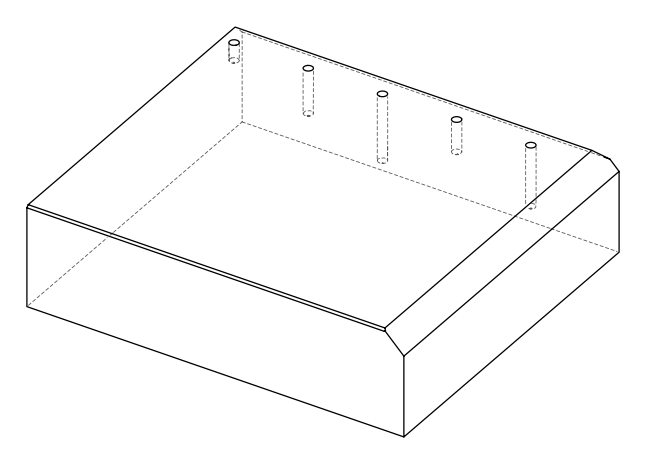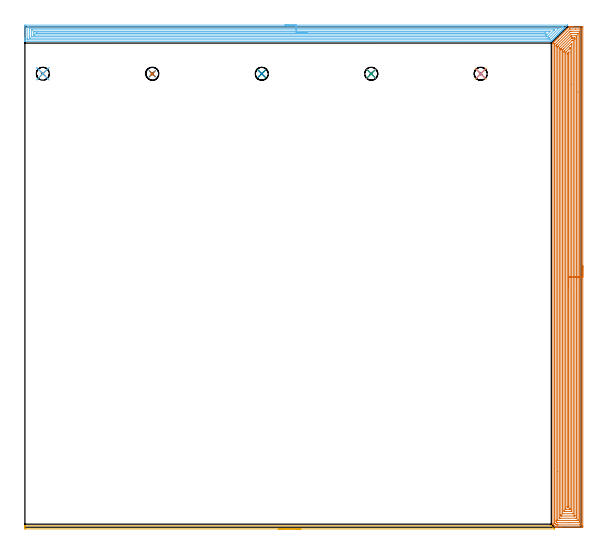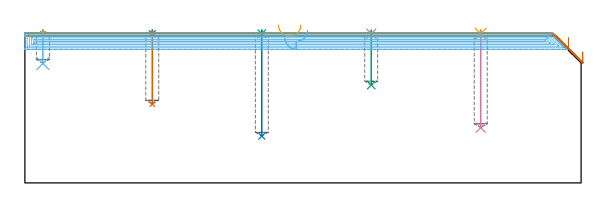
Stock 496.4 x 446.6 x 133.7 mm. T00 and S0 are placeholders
(PLAN: 13 operations, 2 tool changes, 64.2 min)
(1 SPOT_DRILL | STEP1POCKET | NXT0321_9005460120000 | 0.03 min | 0 mm3)
(2 SPOT_DRILL_1 | STEP1POCKET_1 | NXT0321_9005460120000 | 0.03 min | 1 mm3)
(3 SPOT_DRILL_2 | STEP1POCKET_2 | NXT0321_9005460120000 | 0.03 min | 5 mm3)
(4 SPOT_DRILL_3 | STEP1POCKET_3 | NXT0321_9005460120000 | 0.03 min | 1 mm3)
(5 SPOT_DRILL_4 | STEP1POCKET_4 | NXT0321_9005460120000 | 0.03 min | 2 mm3)
(6 DRILL_BLIND_HOLE_INTO_CENTER | STEP1POCKET | UGT0301_511 | 0.12 min | 2602 mm3)
(7 DRILL_BLIND_HOLE_INTO_CENTER_1 | STEP1POCKET_1 | UGT0301_511 | 0.26 min | 6419 mm3)
(8 DRILL_BLIND_HOLE_INTO_CENTER_2 | STEP1POCKET_2 | UGT0301_511 | 0.38 min | 9430 mm3)
(9 DRILL_BLIND_HOLE_INTO_CENTER_3 | STEP1POCKET_3 | UGT0301_511 | 0.2 min | 4632 mm3)
(10 DRILL_BLIND_HOLE_INTO_CENTER_4 | STEP1POCKET_4 | UGT0301_511 | 0.35 min | 8625 mm3)
(11 AREA_MILL | FG_CHAMFER_SURFACE | UGT0205_001 | 3.93 min | 1723 mm3)
(12 AREA_MILL_1 | FG_CHAMFER_SURFACE_1 | UGT0205_001 | 23.09 min | 51513 mm3)
(13 AREA_MILL_2 | FG_CHAMFER_SURFACE_2 | UGT0205_001 | 35.72 min | 156370 mm3)
(TOOL NXT0321_9005460120000 | NC Spot Drill, 142deg, 12mm, Carbide, Uncoated | D12 PA142 FL30 Z2)
(TOOL UGT0301_511 | Carbide Drill 11.6 mm | D11.6 PA118 FL94 Z2)
(TOOL UGT0205_001 | Chamfer Mill 20 x 3 x 45 deg. | D20 FL50 Z2)
(OP 1 SPOT_DRILL)
G17 G21 G94 G90
T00 M6
G54
G17 G0 G90 X16. Y404.7 S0 M3
G43 Z143.7 H0
G94 G81 G98 Z133.201 F250. R136.7
G80
M5
M2
(OP 2 SPOT_DRILL_1)
G17 G21 G94 G90
T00 M6
G54
G17 G0 G90 X113.7 Y404.7 S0 M3
G43 Z143.7 H0
G94 G81 G98 Z133.201 F250. R136.7
G80
M5
M2
(OP 3 SPOT_DRILL_2)
G17 G21 G94 G90
T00 M6
G54
G17 G0 G90 X211.4 Y404.7 S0 M3
G43 Z143.7 H0
G94 G81 G98 Z133.201 F250. R136.7
G80
M5
M2
(OP 4 SPOT_DRILL_3)
G17 G21 G94 G90
T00 M6
G54
G17 G0 G90 X309.1 Y404.7 S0 M3
G43 Z143.7 H0
G94 G81 G98 Z133.201 F250. R136.7
G80
M5
M2
(OP 5 SPOT_DRILL_4)
G17 G21 G94 G90
T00 M6
G54
G17 G0 G90 X406.8 Y404.7 S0 M3
G43 Z143.7 H0
G94 G81 G98 Z133.201 F250. R136.7
G80
M5
M2
(OP 6 DRILL_BLIND_HOLE_INTO_CENTER)
G17 G21 G94 G90
T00 M6
G54
G17 G0 G90 X16. Y404.7 S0 M3
G43 Z143.7 H0
G94 G81 G98 Z106.6 F250. R135.7
G80
M5
M2
(OP 7 DRILL_BLIND_HOLE_INTO_CENTER_1)
G17 G21 G94 G90
T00 M6
G54
G17 G0 G90 X113.7 Y404.7 S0 M3
G43 Z143.7 H0
G94 G81 G98 Z70.3 F250. R135.7
G80
M5
M2
(OP 8 DRILL_BLIND_HOLE_INTO_CENTER_2)
G17 G21 G94 G90
T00 M6
G54
G17 G0 G90 X211.4 Y404.7 S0 M3
G43 Z143.7 H0
G94 G81 G98 Z41.7 F250. R135.7
G80
M5
M2
(OP 9 DRILL_BLIND_HOLE_INTO_CENTER_3)
G17 G21 G94 G90
T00 M6
G54
G17 G0 G90 X309.1 Y404.7 S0 M3
G43 Z143.7 H0
G94 G81 G98 Z87.3 F250. R135.7
G80
M5
M2
(OP 10 DRILL_BLIND_HOLE_INTO_CENTER_4)
G17 G21 G94 G90
T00 M6
G54
G17 G0 G90 X406.8 Y404.7 S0 M3
G43 Z143.7 H0
G94 G81 G98 Z49.3 F250. R135.7
G80
M5
M2
(OP 11 AREA_MILL)
G17 G21 G94 G90
T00 M6
G54
G17 G0 G90 X246.25 Y-1.5 S1061 M3
G43 Z143.7 H0
Z141.
G94 G1 X246.212 Z140.128 F250.
X246.098 Z139.264
X245.909 Z138.412
X245.647 Z137.58
X245.313 Z136.774
X244.91 Z136.
X244.442 Z135.264
X243.91 Z134.572
X243.321 Z133.929
X242.678 Z133.34
X241.986 Z132.808
X241.25 Z132.34
X240.476 Z131.937
X239.67 Z131.603
X238.838 Z131.341
X237.987 Z131.152
X237.122 Z131.038
X236.25 Z131.
X0.63
X0.419 Y-1.498 Z131.002
X0.003 Y-1.491 Z131.005
X0. Y-1.393 Z131.104
Y-0.15 Z132.345
Y0.571 Z133.071
Y0.818 Z133.318
X0.006 Y1.19 Z133.681
X0.008 Y1.197 Z133.688
X0.183 Y1.2 Z133.7
X469.188
X469.796 Y1.196 Z133.687
X469.825 Y1.175 Z133.675
X472.034 Y-1.033 Z131.464
X472.474 Y-1.474 Z131.026
X472.491 Y-1.492 Z131.006
X472.482 Y-1.497 Z131.002
X472.466 Y-1.5 Z131.
X236.25
X235.378 Z131.038
X234.514 Z131.152
X233.662 Z131.341
X232.83 Z131.603
X232.024 Z131.937
X231.25 Z132.34
X230.514 Z132.808
X229.822 Z133.34
X229.179 Z133.929
X228.59 Z134.572
X228.059 Z135.264
X227.59 Z136.
X227.187 Z136.774
X226.853 Z137.58
X226.591 Z138.412
X226.402 Z139.264
X226.288 Z140.128
X226.25 Z141.
G0 Z143.7
M5
M2
(OP 12 AREA_MILL_1)
G17 G21 G94 G90
T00 M6
G54
G17 G0 G90 X232.15 Y448.1 S1061 M3
G43 Z143.7 H0
Z129.2
G94 G1 X232.188 Z128.328 F250.
X232.302 Z127.464
X232.491 Z126.612
X232.753 Z125.78
X233.087 Z124.974
X233.49 Z124.2
X233.958 Z123.464
X234.49 Z122.772
X235.079 Z122.129
X235.722 Z121.54
X236.414 Z121.009
X237.15 Z120.54
X237.924 Z120.137
X238.73 Z119.803
X239.562 Z119.541
X240.413 Z119.352
X241.278 Z119.238
X242.15 Z119.2
X484.071
X484.283 Y448.095 Z119.202
X484.284 Y448.094 Z119.203
X484.283 Y448.082 Z119.215
X483.841 Y447.641 Z119.659
X483.728 Y447.526 Z119.771
X481.991 Y445.79 Z121.509
X481.947 Y445.746 Z121.551
X481.902 Y445.701 Z121.598
X481.695 Y445.494 Z121.805
X481.651 Y445.449 Z121.848
X481.604 Y445.404 Z121.895
X481.399 Y445.199 Z122.1
X481.354 Y445.153 Z122.145
X481.307 Y445.106 Z122.193
X481.103 Y444.903 Z122.396
X481.057 Y444.856 Z122.441
X481.009 Y444.808 Z122.49
X480.807 Y444.607 Z122.692
X480.76 Y444.559 Z122.738
X480.711 Y444.511 Z122.788
X480.512 Y444.311 Z122.988
X480.464 Y444.262 Z123.035
X480.414 Y444.213 Z123.086
X480.216 Y444.015 Z123.284
X480.167 Y443.966 Z123.331
X480.116 Y443.916 Z123.383
X479.92 Y443.72 Z123.579
X479.87 Y443.669 Z123.628
X479.818 Y443.618 Z123.681
X479.624 Y443.424 Z123.875
X479.574 Y443.372 Z123.925
X479.521 Y443.32 Z123.979
X479.328 Y443.128 Z124.171
X479.277 Y443.075 Z124.221
X479.223 Y443.023 Z124.276
X479.033 Y442.832 Z124.467
X478.98 Y442.779 Z124.518
X478.925 Y442.725 Z124.574
X478.737 Y442.536 Z124.763
X478.683 Y442.482 Z124.815
X478.628 Y442.427 Z124.872
X478.441 Y442.24 Z125.059
X478.387 Y442.185 Z125.112
X478.33 Y442.13 Z125.169
X478.145 Y441.945 Z125.354
X478.09 Y441.889 Z125.408
X478.033 Y441.832 Z125.467
X477.849 Y441.649 Z125.65
X477.793 Y441.592 Z125.705
X477.735 Y441.534 Z125.765
X477.553 Y441.353 Z125.946
X477.497 Y441.295 Z126.002
X477.437 Y441.237 Z126.062
X477.258 Y441.057 Z126.242
X477.2 Y440.998 Z126.298
X477.14 Y440.939 Z126.36
X476.962 Y440.761 Z126.538
X476.903 Y440.702 Z126.595
X476.842 Y440.641 Z126.658
X476.666 Y440.466 Z126.833
X476.606 Y440.405 Z126.892
X476.544 Y440.344 Z126.955
X476.37 Y440.17 Z127.129
X476.31 Y440.108 Z127.188
X476.247 Y440.046 Z127.253
X476.074 Y439.874 Z127.425
X476.013 Y439.811 Z127.485
X475.949 Y439.749 Z127.55
X475.779 Y439.578 Z127.721
X475.716 Y439.515 Z127.782
X475.651 Y439.451 Z127.848
X475.483 Y439.282 Z128.017
X475.42 Y439.218 Z128.079
X475.354 Y439.153 Z128.146
X475.187 Y438.986 Z128.313
X475.123 Y438.921 Z128.375
X475.056 Y438.856 Z128.443
X474.891 Y438.691 Z128.608
X474.826 Y438.625 Z128.672
X474.138 Y437.938 Z129.362
X473.936 Y437.734 Z129.562
X473.256 Y437.056 Z130.244
X473.046 Y436.844 Z130.452
X472.377 Y436.177 Z131.123
X472.156 Y435.954 Z131.342
X471.492 Y435.292 Z132.008
X471.266 Y435.064 Z132.232
X470.61 Y434.41 Z132.89
X470.375 Y434.174 Z133.123
X469.9 Y433.701 Z133.597
X469.802 Y433.606 Z133.692
X469.401 Y433.6 Z133.7
X0.166
X0.01 Y433.603 Z133.688
X0.007 Y433.646 Z133.646
X0. Y434.026 Z133.274
Y434.403 Z132.896
Y435.064 Z132.231
Y436.284 Z131.013
Y436.844 Z130.45
Y447.246 Z120.051
X0.002 Y447.526 Z119.771
X0.008 Y448.092 Z119.206
X0.043 Y448.094 Z119.204
X0.612 Y448.1 Z119.2
X242.15
Y446.686 Z120.614
X480.116 Y446.685 Z120.615
X480.166
X480.265 Y446.681 Z120.619
X480.414 Y446.674 Z120.626
X480.379 Y446.636 Z120.664
X480.25 Y446.502 Z120.798
X480.116 Y446.366 Z120.934
X469.107 Y435.357 Z131.943
X468.811 Y435.064 Z132.236
X468.776 Y435.033 Z132.267
X468.761 Y435.023 Z132.277
X468.706 Y435.019 Z132.281
X468.607 Y435.015 Z132.285
X468.558 Y435.014 Z132.286
X468.508
X3.291
X2.444 Y435.018 Z132.282
X2.398 Y435.021 Z132.279
X2.01 Y435.064 Z132.236
X2.003 Y435.458 Z131.842
X2.001 Y435.954 Z131.346
X2. Y436.351 Z130.949
X2.001 Y445.746 Z121.554
X2.002 Y446.14 Z121.16
X2.01 Y446.636 Z120.664
X2.355 Y446.679 Z120.621
X2.398 Y446.682 Z120.618
X3.241 Y446.686 Z120.614
X3.291
X242.15
Y445.271 Z122.029
X475.651
X476.128 Y445.27 Z122.03
X476.297 Y445.269 Z122.031
X476.544 Y445.264 Z122.036
X476.545 Y445.253 Z122.047
X476.544 Y445.246 Z122.054
X476.35 Y445.05 Z122.25
X476.157 Y444.856 Z122.444
X468.144 Y436.844 Z130.456
X467.877 Y436.583 Z130.717
X467.784 Y436.496 Z130.804
X467.714 Y436.435 Z130.865
X467.615 Y436.434 Z130.866
X467.138 Y436.43 Z130.87
X466.722 Y436.429 Z130.871
X466.246 Y436.428 Z130.872
X5.077 Y436.429 Z130.871
X4.6 Y436.43 Z130.87
X4.184 Y436.433 Z130.867
X4.047 Y436.435 Z130.865
X4.01 Y436.446 Z130.854
X4.006 Y436.539 Z130.761
X4.002 Y436.661 Z130.639
X4.001 Y436.844 Z130.456
X4. Y437.027 Z130.273
X4.001 Y445.038 Z122.262
X4.008 Y445.222 Z122.078
X4.011 Y445.265 Z122.035
X4.029 Y445.267 Z122.033
X4.08 Y445.269 Z122.031
X4.184 Y445.271 Z122.029
X242.15
Y443.857 Z123.443
X472.08
X472.189 Y443.856 Z123.444
X472.658 Y443.85 Z123.45
X472.443 Y443.604 Z123.696
X472.282 Y443.437 Z123.863
X472.08 Y443.229 Z124.071
X467.099 Y438.249 Z129.051
X466.722 Y437.876 Z129.424
X466.689 Y437.85 Z129.45
X466.667 Y437.848 Z129.452
X466.611 Y437.845 Z129.455
X465.829 Y437.843 Z129.457
X465.721
X6.754
X6.061 Y437.847 Z129.453
X6.023 Y437.849 Z129.451
X6.01 Y437.853 Z129.447
X6.008 Y437.874 Z129.426
X6.003 Y437.976 Z129.324
X6.001 Y438.182 Z129.118
Y443.505 Z123.795
X6.003 Y443.72 Z123.58
X6.008 Y443.827 Z123.473
X6.01 Y443.849 Z123.451
X6.028 Y443.851 Z123.449
X6.081 Y443.854 Z123.446
X6.863 Y443.857 Z123.443
X6.971
X242.15
Y442.443 Z124.857
X468.25
X468.508 Y442.442 Z124.858
X468.766 Y442.438 Z124.862
X468.822 Y442.437 Z124.863
X468.701 Y442.305 Z124.995
X468.626 Y442.225 Z125.075
X465.829 Y439.428 Z127.872
X465.663 Y439.273 Z128.027
X465.511 Y439.264 Z128.036
X465.193 Y439.259 Z128.041
X464.936 Y439.257 Z128.043
X464.302
X8.649
X8.012 Y439.259 Z128.041
X8.01 Y439.261 Z128.039
X8.003 Y439.268 Z128.032
X8.001 Y439.515 Z127.785
X8. Y440.161 Z127.139
Y441.941 Z125.359
X8.001 Y442.185 Z125.115
X8.005 Y442.347 Z124.953
X8.01 Y442.426 Z124.874
X8.018 Y442.436 Z124.864
X8.058 Y442.439 Z124.861
X8.131 Y442.442 Z124.858
X8.39 Y442.443 Z124.857
X8.649
X242.15
Y441.029 Z126.271
X464.043
X464.311 Y441.028 Z126.272
X464.866 Y441.023 Z126.277
X464.936 Y441.022 Z126.278
X464.939 Y440.998 Z126.302
X464.936 Y440.988 Z126.312
X464.641 Y440.699 Z126.601
X464.618 Y440.678 Z126.622
X464.576 Y440.676 Z126.624
X464.483 Y440.673 Z126.627
X464.297 Y440.672 Z126.628
X464.043 Y440.671 Z126.629
X10.434
X10.166 Y440.673 Z126.627
X10.061 Y440.676 Z126.624
X10.016 Y440.678 Z126.622
X10.01 Y440.702 Z126.598
X10.003 Y440.835 Z126.465
X10.007 Y440.98 Z126.32
X10.01 Y441.021 Z126.279
X10.076 Y441.023 Z126.277
X10.434 Y441.027 Z126.273
X10.702 Y441.028 Z126.272
X11.06 Y441.029 Z126.271
X242.15
X243.022 Z126.309
X243.886 Z126.423
X244.738 Z126.612
X245.57 Z126.874
X246.376 Z127.208
X247.15 Z127.611
X247.886 Z128.08
X248.578 Z128.611
X249.221 Z129.2
X249.81 Z129.843
X250.341 Z130.535
X250.81 Z131.271
X251.213 Z132.045
X251.547 Z132.851
X251.809 Z133.683
X251.998 Z134.535
X252.112 Z135.4
X252.15 Z136.271
G0 Z143.7
M5
M2
(OP 13 AREA_MILL_2)
G17 G21 G94 G90
T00 M6
G54
G17 G0 G90 X497.9 Y233.3 S1061 M3
G43 Z143.7 H0
Z117.1
G94 G1 Y233.262 Z116.228 F250.
Y233.148 Z115.364
Y232.959 Z114.512
Y232.697 Z113.68
Y232.363 Z112.874
Y231.96 Z112.1
Y231.492 Z111.364
Y230.96 Z110.672
Y230.371 Z110.029
Y229.728 Z109.44
Y229.036 Z108.908
Y228.3 Z108.44
Y227.526 Z108.037
Y226.72 Z107.703
Y225.888 Z107.441
Y225.036 Z107.252
Y224.172 Z107.138
Y223.3 Z107.1
Y1.035
X497.899 Y0.631 Z107.101
X497.895 Y0.146 Z107.104
X497.892 Y0.009 Z107.106
X497.415 Y0. Z107.582
X477.711 Z127.285
X475.32 Z129.675
X474.356 Z130.643
X473.999 Y0.007 Z131.
X473.994 Y0.01 Z131.005
X473.857 Y0.143 Z131.143
X473.816 Y0.184 Z131.183
X471.539 Y2.461 Z133.461
X471.317 Y2.686 Z133.676
X471.296 Y2.713 Z133.696
X471.3 Y2.863 Z133.7
Y431.661
X471.307 Y432.101 Z133.692
X471.361 Y432.162 Z133.638
X485.042 Y445.843 Z119.955
X485.531 Y446.331 Z119.469
X485.769 Y446.565 Z119.23
X485.808 Y446.597 Z119.189
X486.028 Y446.6 Z118.971
X486.81 Z118.185
X488.056 Z116.941
X488.577 Z116.417
X489.2 Z115.795
X497.415 Z107.582
X497.679 Y446.597 Z107.319
X497.892 Y446.59 Z107.106
X497.899 Y446.374 Z107.099
X497.9 Y223.3 Z107.1
X496.486 Z108.514
Y3.36
X496.485 Y2.467 Z108.515
X496.484 Y2.419 Z108.516
X496.47 Y2.01 Z108.53
X496.059 Y2.003 Z108.941
X495.648 Y2.001 Z109.352
X495.178 Y2. Z109.822
X475.734 Z129.266
X475.32 Y2.002 Z129.68
X474.843 Y2.007 Z130.157
X474.436 Y2.024 Z130.564
X474.033 Y2.419 Z130.967
X473.552 Y2.899 Z131.448
X473.14 Y3.313 Z131.86
X472.721 Y3.743 Z132.279
X472.715 Y4.161 Z132.285
Y4.208
X472.714 Y430.767 Z132.286
X472.716 Y430.979 Z132.284
X472.718 Y431.031 Z132.282
X472.721 Y431.054 Z132.279
X472.734 Y431.072 Z132.266
X472.8 Y431.144 Z132.2
X472.989 Y431.337 Z132.011
X473.311 Y431.661 Z131.689
X476.342 Y434.692 Z128.658
X485.926 Y444.276 Z119.074
X486.191 Y444.538 Z118.809
X486.233 Y444.576 Z118.767
X486.251 Y444.589 Z118.749
X486.278 Y444.593 Z118.722
X486.397 Y444.598 Z118.603
X491.256 Y444.6 Z113.744
X495.233 Z109.767
X495.648 Y444.599 Z109.352
X496.12 Y444.597 Z108.88
X496.366 Y444.59 Z108.634
X496.479 Y444.576 Z108.521
X496.485 Y444.228 Z108.515
Y444.181
X496.486 Y223.3 Z108.514
X495.072 Z109.928
X495.071 Y4.791 Z109.929
X495.069 Y4.208 Z109.931
X495.066 Y4.053 Z109.934
X495.065 Y4.021 Z109.935
X495.036 Y4.01 Z109.964
X494.966 Y4.003 Z110.034
X494.764 Y4.001 Z110.236
X486.131 Y4. Z118.869
X475.32 Y4.001 Z129.68
X475.115 Y4.005 Z129.885
X474.978 Y4.01 Z130.022
X474.892 Y4.019 Z130.108
X474.853 Y4.056 Z130.147
X474.695 Y4.208 Z130.305
X474.436 Y4.475 Z130.564
X474.135 Y4.796 Z130.865
X474.132 Y5.102 Z130.868
X474.13 Y5.412 Z130.87
X474.129 Y5.996 Z130.871
X474.128 Y6.307 Z130.872
X474.129 Y428.978 Z130.871
Y429.289
X474.134 Y429.873 Z130.866
X474.135 Y430.023 Z130.865
X474.21 Y430.102 Z130.79
X474.436 Y430.334 Z130.564
X474.65 Y430.55 Z130.35
X474.866 Y430.767 Z130.134
X486.207 Y442.108 Z118.793
X486.494 Y442.392 Z118.506
X486.657 Y442.546 Z118.343
X486.709 Y442.59 Z118.291
X486.81 Y442.592 Z118.19
X487.489 Y442.599 Z117.511
X494.764 Z110.236
X494.969 Y442.597 Z110.031
X495.027 Y442.594 Z109.973
X495.059 Y442.59 Z109.941
X495.065 Y442.576 Z109.935
X495.068 Y442.496 Z109.932
X495.07 Y442.392 Z109.93
X495.071 Y442.081 Z109.929
X495.072 Y441.498 Z109.928
Y223.3
X493.657 Z111.343
Y6.89
X493.653 Y6.226 Z111.347
X493.649 Y6.01 Z111.351
X493.436 Y6.006 Z111.564
X492.996 Y6. Z112.004
X476.204 Z128.796
X475.763 Y6.006 Z129.237
X475.552 Y6.01 Z129.448
X475.549 Y6.132 Z129.451
X475.544 Y6.664 Z129.456
X475.543 Y49.815 Z129.457
Y428.084
X475.546 Y428.749 Z129.454
X475.55 Y428.978 Z129.45
X475.872 Y429.314 Z129.128
X476.204 Y429.654 Z128.796
X476.312 Y429.763 Z128.688
X486.81 Y440.261 Z118.19
X486.981 Y440.43 Z118.019
X487.084 Y440.529 Z117.916
X487.147 Y440.587 Z117.853
X487.254 Y440.591 Z117.746
X487.693 Y440.6 Z117.307
X492.996 Z112.004
X493.437 Y440.594 Z111.563
X493.648 Y440.59 Z111.352
X493.651 Y440.468 Z111.349
X493.656 Y439.936 Z111.344
X493.657 Y388.476 Z111.343
Y223.3
X492.243 Z112.757
Y8.547
X492.242 Y8.415 Z112.758
X492.236 Y8.15 Z112.764
X492.231 Y8.009 Z112.769
X492.196 Y8.006 Z112.804
X492.112 Y8.003 Z112.888
X491.899 Y8. Z113.101
X477.758 Z127.242
X477.087 Y8.004 Z127.913
X476.992 Y8.007 Z128.008
X476.97 Y8.009 Z128.03
X476.964 Y8.107 Z128.036
X476.96 Y8.282 Z128.04
X476.957 Y8.547 Z128.043
Y8.679
Y427.322
X476.959 Y427.703 Z128.041
X476.962 Y427.893 Z128.038
X476.964 Y427.937 Z128.036
X476.989 Y427.978 Z128.011
X477.082 Y428.084 Z127.918
X487.309 Y438.31 Z117.691
X487.439 Y438.436 Z117.561
X487.544 Y438.533 Z117.456
X487.611 Y438.59 Z117.389
X487.693 Y438.594 Z117.307
X487.907 Y438.599 Z117.093
X491.442 Y438.6 Z113.558
X492.112 Y438.596 Z112.888
X492.208 Y438.593 Z112.792
X492.23 Y438.591 Z112.77
X492.236 Y438.493 Z112.764
X492.24 Y438.318 Z112.76
X492.243 Y438.053 Z112.757
Y437.921
Y223.3
X490.829 Z114.171
X490.828 Y10.223 Z114.172
X490.827 Y10.1 Z114.173
X490.824 Y10.04 Z114.176
X490.822 Y10.016 Z114.178
X490.799 Y10.008 Z114.201
X490.345 Y10.003 Z114.655
X489.923 Y10. Z115.077
X478.855 Y10.001 Z126.145
X478.429 Y10.004 Z126.571
X478.379 Y10.01 Z126.621
X478.377 Y10.057 Z126.623
X478.373 Y10.467 Z126.627
X478.371 Y10.957 Z126.629
Y11.362
Y425.891
X478.372 Y426.296 Z126.628
X478.375 Y426.781 Z126.625
X478.378 Y426.885 Z126.622
X478.386 Y426.926 Z126.614
X478.417 Y426.96 Z126.583
X478.638 Y427.19 Z126.362
X487.693 Y436.245 Z117.307
X487.954 Y436.499 Z117.046
X488.029 Y436.569 Z116.971
X488.064 Y436.59 Z116.936
X488.12 Y436.596 Z116.88
X488.577 Y436.599 Z116.423
X488.999 Y436.6 Z116.001
X489.883 Z115.117
X490.345 Y436.599 Z114.655
X490.771 Y436.596 Z114.229
X490.821 Y436.59 Z114.179
X490.823 Y436.543 Z114.177
X490.827 Y436.132 Z114.173
X490.829 Y435.643 Z114.171
Y435.238
Y223.3
X489.415 Z115.585
Y12.256
X489.413 Y12.044 Z115.587
X489.411 Y12.019 Z115.589
X489.409 Y12.014 Z115.591
X489.386 Y12.01 Z115.614
X489.252 Y12.004 Z115.748
X489.083 Y12.001 Z115.917
X479.868 Z125.132
X479.836 Y12.002 Z125.164
X479.804 Y12.006 Z125.196
X479.794 Y12.01 Z125.206
X479.791 Y12.019 Z125.209
X479.788 Y12.055 Z125.212
X479.785 Y12.209 Z125.215
Y12.256
X479.786 Y425.401 Z125.214
X479.791 Y425.825 Z125.209
X479.792 Y425.874 Z125.208
X479.816 Y425.907 Z125.184
X479.872 Y425.969 Z125.128
X479.966 Y426.066 Z125.034
X480.854 Y426.956 Z124.146
X488.242 Y434.344 Z116.758
X488.414 Y434.509 Z116.586
X488.469 Y434.56 Z116.531
X488.516 Y434.59 Z116.484
X488.577 Y434.592 Z116.423
X489.208 Y434.599 Z115.792
X489.332 Z115.668
X489.364 Y434.598 Z115.636
X489.396 Y434.594 Z115.604
X489.406 Y434.59 Z115.594
X489.409 Y434.581 Z115.591
X489.412 Y434.545 Z115.588
X489.414 Y434.391 Z115.586
X489.415 Y434.344 Z115.585
Y223.3
X488. Z117.
Y14.939
X487.998 Y14.63 Z117.002
X487.993 Y14.044 Z117.007
X487.733 Y14.004 Z117.267
X487.693 Y14.003 Z117.307
X486.853 Y14. Z118.147
X482.434 Z122.566
X481.548 Y14.002 Z123.452
X481.507 Y14.006 Z123.493
X481.207 Y14.044 Z123.793
X481.203 Y14.351 Z123.797
X481.2 Y14.939 Z123.8
Y15.249
Y423.923
X481.203 Y424.507 Z123.797
X481.206 Y424.811 Z123.794
X481.21 Y424.852 Z123.79
X481.232 Y424.877 Z123.768
X481.292 Y424.941 Z123.708
X481.507 Y425.16 Z123.493
X481.627 Y425.28 Z123.373
X487.85 Y431.503 Z117.15
X487.919 Y431.57 Z117.081
X487.963 Y431.609 Z117.037
X487.988 Y431.631 Z117.012
X487.994 Y431.602 Z117.006
X487.998 Y431.511 Z117.002
X488. Y431.454 Z117.
Y395.109
Y223.3
X486.586 Z118.414
Y16.727
X486.582 Y16.063 Z118.418
X486.58 Y16.022 Z118.42
X486.553 Y16.01 Z118.447
X486.465 Y16.006 Z118.535
X486.285 Y16.002 Z118.715
X485.926 Y16. Z119.074
X485.761 Z119.239
X483.109 Z121.891
X482.844 Y16.001 Z122.156
X482.711 Y16.003 Z122.289
X482.646 Y16.007 Z122.354
X482.62 Y16.011 Z122.38
X482.619 Y16.032 Z122.381
X482.614 Y16.501 Z122.386
Y423.387
X482.616 Y423.613 Z122.384
X482.621 Y423.779 Z122.379
X482.624 Y423.815 Z122.376
X482.65 Y423.847 Z122.35
X482.701 Y423.902 Z122.299
X482.844 Y424.048 Z122.156
X483.274 Y424.478 Z121.726
X486.401 Y427.603 Z118.599
X486.461 Y427.66 Z118.539
X486.534 Y427.726 Z118.466
X486.58 Y427.755 Z118.42
X486.582 Y427.679 Z118.418
X486.585 Y427.417 Z118.415
X486.586 Y423.862 Z118.414
Y223.3
X485.172 Z119.828
Y18.516
X485.171 Y18.385 Z119.829
X485.169 Y18.252 Z119.831
X485.162 Y18.01 Z119.838
X485.042 Y18.007 Z119.958
X484.666 Y18.001 Z120.334
X484.158 Z120.842
X484.085 Y18.003 Z120.915
X484.042 Y18.007 Z120.958
X484.035 Y18.008 Z120.965
X484.032 Y18.046 Z120.968
X484.03 Y18.121 Z120.97
X484.028 Y18.384 Z120.972
Y18.516
X484.029 Y421.955 Z120.971
X484.035 Y422.719 Z120.965
X484.036 Y422.779 Z120.964
X484.066 Y422.812 Z120.934
X484.158 Y422.909 Z120.842
X484.951 Y423.705 Z120.049
X485.042 Y423.796 Z119.958
X485.133 Y423.884 Z119.867
X485.159 Y423.905 Z119.841
X485.166 Y423.907 Z119.834
X485.167 Y423.901 Z119.833
X485.17 Y423.832 Z119.83
X485.172 Y423.745 Z119.828
Y423.613
Y223.3
Y222.428 Z119.866
Y221.564 Z119.98
Y220.712 Z120.169
Y219.88 Z120.431
Y219.074 Z120.765
Y218.3 Z121.168
Y217.564 Z121.636
Y216.872 Z122.168
Y216.229 Z122.757
Y215.64 Z123.4
Y215.108 Z124.092
Y214.64 Z124.828
Y214.237 Z125.602
Y213.903 Z126.408
Y213.641 Z127.24
Y213.452 Z128.091
Y213.338 Z128.956
Y213.3 Z129.828
G0 Z143.7
M5
M2
